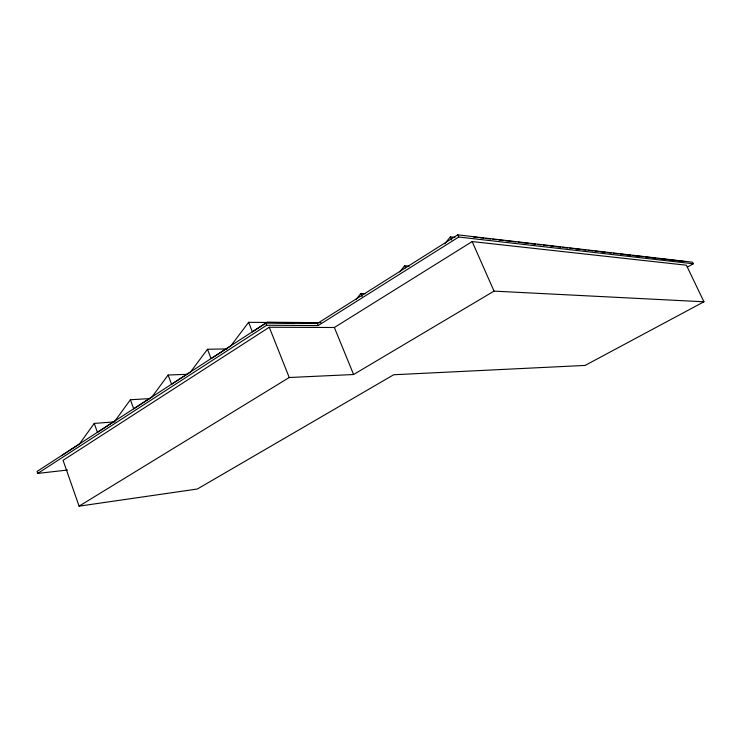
<?xml version="1.0" encoding="UTF-8"?>
<svg xmlns="http://www.w3.org/2000/svg" width="741" height="741" viewBox="0 0 741 741"><rect width="100%" height="100%" fill="white"/><g stroke="black" fill="none" stroke-linecap="round" stroke-linejoin="round"><path stroke-width="1.11" d="M114.836 421.833L94.246 423.426L79.38 444.072L61.457 455.696M149.997 398.584L130.397 399.742L114.901 421.036L97.442 432.364L94.246 423.426M187.63 374.279L168.114 375.039L151.933 397.019L133.723 408.828L130.397 399.742M227.079 348.928L207.48 349.252L190.576 371.954L171.569 384.273L168.114 375.039M294.798 322.705L248.624 322.307L230.942 345.769L212.037 358.033M356.004 299.614L360.848 293.482L365.461 293.668M399.742 271.901L404.623 265.797L409.217 266.139M444.748 243.817L450.371 236.861L454.965 237.379M687.278 267.13L693.326 263.768L692.576 262.203L457.771 234.851L317.324 323.502L265.778 323.085L37.05 471.452L37.726 473.416L67.505 470.026M37.726 473.416L266.64 325.262L318.167 325.568L458.735 237.027L693.326 263.768M269.279 327.244L63.068 460.309L79.092 506.149L197.319 489.023L393.703 374.751L585.112 365.424L703.95 301.782L686.398 265.204L472.156 241.575L334.367 327.503L269.279 327.244L289.222 377.512L353.587 374.52L494.034 291.12L703.95 301.782M79.092 506.149L289.222 377.512M321.001 322.678L267.279 322.196L252.385 331.857L248.624 322.307M473.406 237L478.001 237.528M480.298 237.796L483.734 238.194M486.031 238.463L490.625 238.991M492.922 239.26L496.368 239.658M498.665 239.927L503.25 240.464M505.547 240.723L515.884 241.927M518.172 242.196L528.509 243.391M530.806 243.659L535.391 244.197M537.688 244.456L541.134 244.854M543.431 245.123L548.025 245.66M550.322 245.929L553.759 246.327M556.056 246.596L560.65 247.124M562.947 247.392L567.541 247.92M569.829 248.189L573.275 248.587M575.572 248.856L580.166 249.393M582.463 249.652L585.909 250.06M588.197 250.319L592.791 250.856M595.088 251.125L598.533 251.523M600.831 251.792L605.416 252.32M607.713 252.588L611.158 252.987M613.455 253.255L618.05 253.793M620.347 254.052L630.674 255.256M632.971 255.525L643.299 256.719M645.596 256.988L655.933 258.183M658.221 258.452L684.628 261.517M472.156 241.575L494.034 291.12M457.771 234.851L458.735 237.027M450.371 236.861L451.741 240.001M404.623 265.797L405.503 267.853M360.848 293.482L362.117 296.52M334.367 327.503L353.587 374.52M317.324 323.502L318.167 325.568M265.778 323.085L266.64 325.262M207.48 349.252L211.092 358.644"/></g></svg>
